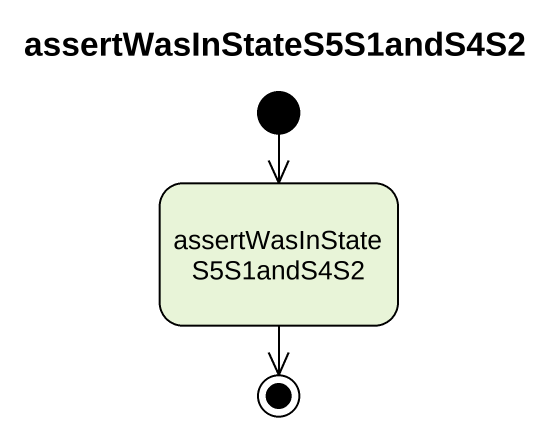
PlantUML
@startuml
title assertWasInStateS5S1andS4S2
hide empty description
state assertWasInStateS5S1andS4S2
[*] --> assertWasInStateS5S1andS4S2
assertWasInStateS5S1andS4S2 --> [*]
@enduml
